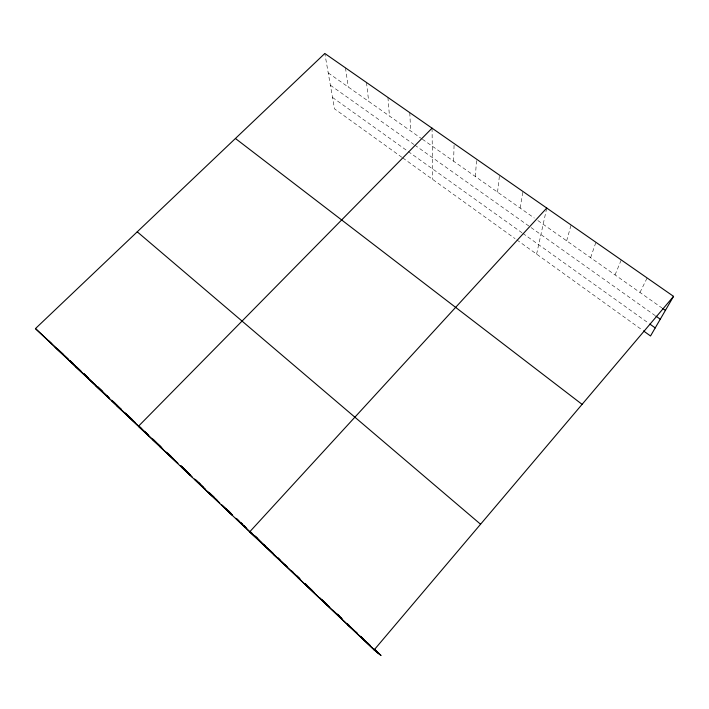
<?xml version="1.0" encoding="UTF-8"?>
<svg xmlns="http://www.w3.org/2000/svg" width="709" height="709" viewBox="0 0 709 709"><rect width="100%" height="100%" fill="white"/><g stroke="black" fill="none" stroke-linecap="round" stroke-linejoin="round"><path stroke-width="0.53" stroke-dasharray="3.54 2.66" d="M453.609 161.209L454.114 143.528M475.367 176.532L476.599 159.188M497.541 192.148L499.517 175.158M520.14 208.065L522.896 191.439M536.607 254.106L546.524 209.058M566.659 240.83L571.082 224.992M590.615 257.695L595.914 242.283M615.049 274.906L621.252 259.937M639.97 292.462L647.131 277.955M328.223 72.903L421.456 138.565M422.36 139.194L534.311 218.044M537.856 220.543L661.896 307.901M330.385 85.24L413.87 144.45M414.747 145.079L654.956 315.443M332.521 97.461L407.347 150.902M408.233 151.531L521.948 232.738M522.825 233.367L648.939 323.428M401.879 157.274L334.515 108.858L324.828 53.485M402.747 157.903L515.062 238.623M516.852 239.908L642.646 330.314M345.46 67.86L348.27 87.021M366.491 82.501L368.68 101.396M387.929 97.434L389.471 116.037M409.784 112.651L410.662 130.961M432.065 128.169L432.605 179.359"/><path stroke-width="1.06" d="M374.822 649.612L381.052 655.515L374.122 649.931L35.45 328.595L324.828 53.485L673.55 296.362L650.525 335.977L643.524 330.943M374.122 649.931L673.55 296.362M546.745 208.047L249.683 531.865L265.131 545.77M432.065 128.169L138.415 426.286L160.978 447.007L156.166 442.425M662.773 308.521L665.405 310.374M655.843 316.072L660.274 319.21M649.843 324.066L655.213 327.912M235.423 138.485L582.089 404.36M348.066 625.214L351.504 628.121M137.245 231.825L480.569 524.235M322.622 601.064L326.973 604.857M297.753 577.472L376.585 651.917M273.444 554.411L279.523 559.835M226.446 509.815L232.561 515.354M203.713 488.253L212.088 495.866M181.477 467.151L190.553 475.438M159.711 446.502L169.46 455.426M116.932 405.911L127.939 416.041M95.91 385.962L107.52 396.668M35.45 328.595L51.748 343.688M63.092 354.199L57.083 348.624L68.091 359.073M69.961 360.553L73.036 363.398M55.178 347.321L67.913 359.091M75.331 366.438L87.517 377.684M84.132 373.927L86.507 376.178M97.452 386.565L102.096 390.969M112.997 401.303L117.729 405.787M127.195 414.765L131.865 419.196M152.798 439.048L155.953 442.035M167.758 453.237L170.878 456.197M181.008 465.804L186.458 470.971M195.976 480.002L199.947 483.768M209.439 492.764L214.109 497.195M228.138 510.498L229.725 512.004M240.847 522.551L242.434 524.057M255.018 535.986L257.358 538.211M305.428 583.799L306.997 585.288M338.016 614.703L339.593 616.201M69.978 360.677L72.3 362.875M76.164 366.544L80.799 370.94M83.892 373.865L88.616 378.349M94.129 383.578L95.706 385.076M97.275 386.565L102.796 391.802M106.811 395.604L109.221 397.891M111.623 400.177L114.84 403.226M118.048 406.275L121.266 409.323M125.218 413.063L128.356 416.05M131.502 419.028L135.437 422.759M139.372 426.49L141.729 428.723M144.937 431.772L148.146 434.812M152.958 439.376L154.562 440.901M168.139 453.778L173.696 459.051M181.637 466.584L187.867 472.486M198.777 482.829L203.474 487.296M212.213 495.582L216.981 500.102M225.666 508.344L231.134 513.52M236.593 518.704L238.942 520.929M243.621 525.369L246.014 527.638M249.993 531.413L252.386 533.682M255.568 536.704L258.758 539.726M269.048 549.484L272.974 553.206M277.68 557.664L280.028 559.897M284.734 564.364L287.083 566.588M291.886 571.144L293.491 572.668M296.69 575.699L299.889 578.739M307.901 586.334L312.66 590.845M322.125 599.832L326.867 604.316M337.067 613.994L341.738 618.425M347.197 623.601L349.528 625.817M355.767 631.737L357.363 633.243M360.544 636.265L363.726 639.288M367.705 643.063L370.098 645.323M374.077 649.098L379.652 654.389M69.668 360.562L75.172 365.791M75.96 366.535L81.57 371.862M83.981 374.139L93.606 383.277M97.567 387.034L107.777 396.721M111.703 400.443L121.266 409.51M125.271 413.312L133.283 420.916M138.033 425.418L147.472 434.369M152.984 439.598L162.352 448.487M167.032 452.918L177.986 463.314M180.37 465.574L190.703 475.376M194.683 479.151L205.645 489.547M208.774 492.516L212.673 496.22M215.022 498.445L219.755 502.938M222.147 505.207L226.136 508.991M227.731 510.498L232.517 515.035M236.505 518.82L238.898 521.088M239.686 521.833L246.75 528.542M249.896 531.52L260.885 541.951M264.094 544.991L273.718 554.119M277.724 557.921L285.709 565.498M291.248 570.745L299.154 578.252M304.693 583.498L314.087 592.414M319.555 597.598L329.712 607.232M332.902 610.263L342.482 619.347M347.268 623.885L355.236 631.444M360.766 636.691L368.662 644.18M374.184 649.417L378.136 653.166M48.699 340.869L109.877 398.901M111.446 400.39L137.564 425.17M139.168 426.694L148.793 435.822M152.772 439.589L163.097 449.391M165.481 451.651L177.268 462.835M180.396 465.804L192.148 476.953M194.541 479.222L204.91 489.059M207.303 491.328L218.381 501.83M221.518 504.817L232.517 515.248M235.698 518.261L245.323 527.399M246.927 528.923L300.643 579.873"/></g></svg>
